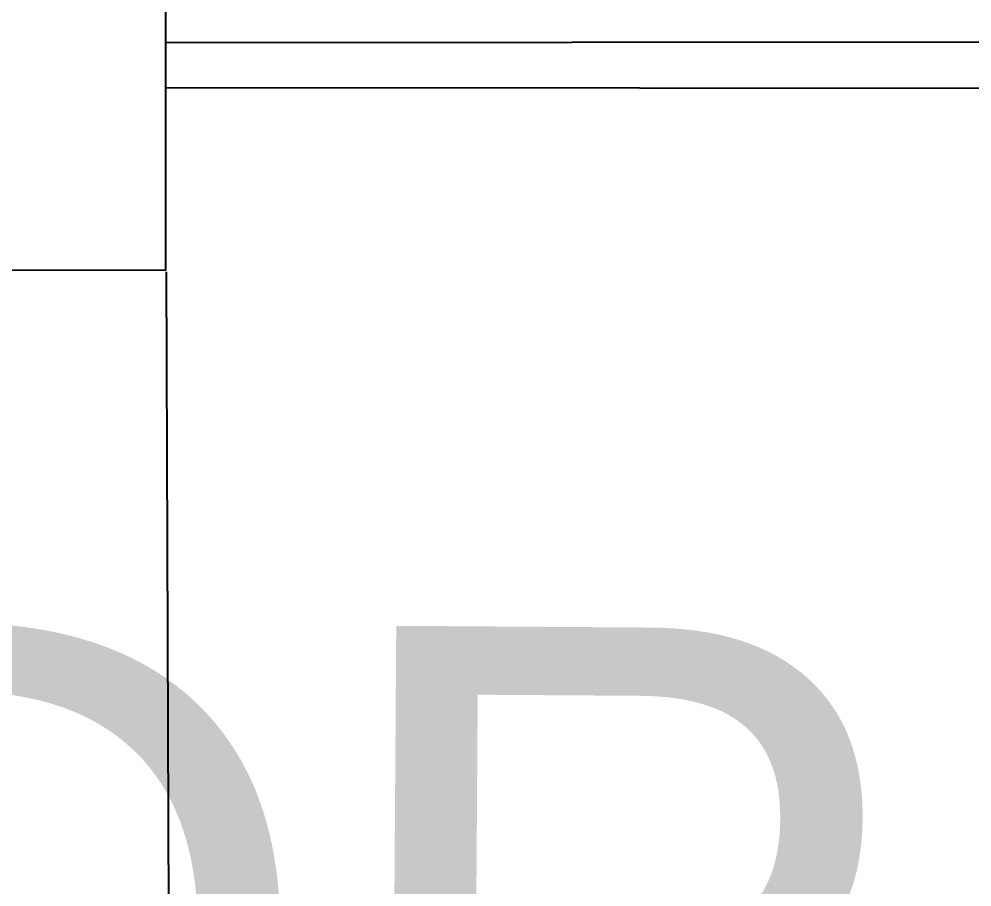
# Model space of a CAD drawing. Extents: x -678889171 to 586587, y -792238163 to 335485.
# Drawn here: x 83909.8 to 84142.4, y 48952.3 to 49164.1 of the extents above; entities that cross this region are included whole.
import ezdxf
from ezdxf import colors
from ezdxf.entities.mleader import LeaderData, LeaderLine
from ezdxf.math import Vec2, Vec3

# ---------------------------------------------------------------- set-up
doc = ezdxf.new("R2010")
doc.units = 0
doc.header["$MEASUREMENT"] = 0
for name, color, linetype in [('E-TEXT', 3, 'Continuous'), ('XR-Typ26$0$XR-A-TYP-2-3-4-5-6-7-8-9-10$0$A-FURN-SANT', 252, 'Continuous'), ('XR-Typ26$0$XR-A-TYP-2-3-4-5-6-7-8-9-10$0$A-GLAZ', 252, 'Continuous'), ('XR-Typ26$0$XR-A-TYP-2-3-4-5-6-7-8-9-10$0$A-GLAZ-FULL', 252, 'Continuous')]:
    doc.layers.add(name, color=color, linetype=linetype)
doc.styles.get("Standard").update_dxf_attribs({"font": 'arial.ttf'})

msp = doc.modelspace()

# ---------------------------------------------------------------- linework, layer by layer
at = {"layer": 'XR-Typ26$0$XR-A-TYP-2-3-4-5-6-7-8-9-10$0$A-FURN-SANT', "extrusion": (1.045919649475891e-09, -1.317792177900663e-06, 0.9999999999991317)}
msp.add_line((83945.7087356441, 49102.4077315412), (83950.27660467869, 47886.29982188977), dxfattribs=at)
msp.add_line((83945.7087356441, 49102.4077315412), (83950.27660467869, 47886.29982188977), dxfattribs=at)
at = {"layer": 'XR-Typ26$0$XR-A-TYP-2-3-4-5-6-7-8-9-10$0$A-GLAZ', "extrusion": (-1.932246062017088e-08, -5.422638526195637e-08, 0.9999999999999983), "elevation": -0.0006791441827668897}
msp.add_lwpolyline([(84640.3295348973, 49146.85480204599), (84640.25911379325, 49158.85459541368), (83945.51936154606, 49158.29748403891), (83945.51939005943, 49147.34486322086)], close=True, dxfattribs=at)
msp.add_lwpolyline([(84640.3295348973, 49146.85480204599), (84640.25911379325, 49158.85459541368), (83945.51936154606, 49158.29748403891), (83945.51939005943, 49147.34486322086)], close=True, dxfattribs=at)
at = {"layer": 'XR-Typ26$0$XR-A-TYP-2-3-4-5-6-7-8-9-10$0$A-GLAZ-FULL', "extrusion": (-1.94372384220734e-08, -5.42258182945197e-08, 0.9999999999999983), "elevation": -0.0006788150884340632}
msp.add_lwpolyline([(83741.37036999282, 49102.40719958081), (83741.37010965978, 49202.40719958058), (83945.5192456362, 49202.82117362918), (83945.51950596932, 49102.82117362941)], close=True, dxfattribs=at)
msp.add_lwpolyline([(83741.37036999282, 49102.40719958081), (83741.37010965978, 49202.40719958058), (83945.5192456362, 49202.82117362918), (83945.51950596932, 49102.82117362941)], close=True, dxfattribs=at)

# ---------------------------------------------------------------- leaders
at = {"layer": 'E-TEXT', "color": 30}
ml = msp.add_multileader_mtext('Standard', dxfattribs=at)
ml.set_content('\\C30;CT1{\\fArial|b0|i0|c178|p34;5}/DP-T-8 {\\A1;3(1x3)mm\\H0.7x;\\S2^ ;\\H1.42857x; \\P∅ 25 mm PVC CONDUIT}', color=3)
ml.set_leader_properties(color=30)
ml.build(insert=Vec2(0, 0))
ml.multileader.update_dxf_attribs({"text_right_attachment_type": 6, "dogleg_length": 0.2763936738358556, "arrow_head_size": 153.5520410199195, "scale": 2})
ctx = ml.context
ctx.base_point, ctx.scale, ctx.char_height, ctx.arrow_head_size, ctx.landing_gap_size, ctx.plane_origin, ctx.plane_x_axis, ctx.plane_y_axis = Vec3(83242.42319999804, 49045.7179866587, -1.941145277798938), 2, 153.5520410199195, 153.5520410199195, 3.071040820398391, Vec3(81390.95863740877, 56349.29824090943, -1.941116896146495), Vec3(0.999976866597217, -0.00680193137365684, 3.477911888746864e-09), Vec3(0.006801931373656824, 0.999976866597217, 4.799668914001097e-09)
ctx.right_attachment = 6
notes = []
notes.append((ctx, [(1, (1, 1, 0), (85654.80140647794, 48924.90985426773, -1.941137386164951), (-0.9999768665972169, 0.006801931373656839, -3.477911888746863e-09), 0.5527873476717116, [(1, [(86091.46024412624, 46328.67716872814, -1.941148252634734)], 0, [])])]))
ctx.mtext.insert, ctx.mtext.text_direction, ctx.mtext.rotation, ctx.mtext.width, ctx.mtext.defined_height, ctx.mtext.flow_direction, ctx.mtext.extrusion = Vec3(83246.0374122262, 49125.56116191298, -1.941144883788194), Vec3(0.999976866597217, -0.006801931373656839, 3.477911888746863e-09), 6.276383323354838, 3689.840183907986, 503.608197250026, 5, Vec3(-3.510478451379605e-09, -4.775901363335934e-09, 1)
for ctx, leaders in notes:
    for number, flags, end, landing, length, lines in leaders:
        leader = LeaderData()
        leader.index, (leader.has_last_leader_line, leader.has_dogleg_vector, leader.attachment_direction) = number, flags
        leader.last_leader_point, leader.dogleg_vector, leader.dogleg_length = Vec3(end), Vec3(landing), length
        for number, points, colour, breaks in lines:
            line = LeaderLine()
            line.index, line.vertices, line.color, line.breaks = number, Vec3.list(points), colors.encode_raw_color(colour), breaks
            leader.lines.append(line)
        ctx.leaders.append(leader)

doc.saveas('drawing.dxf')
